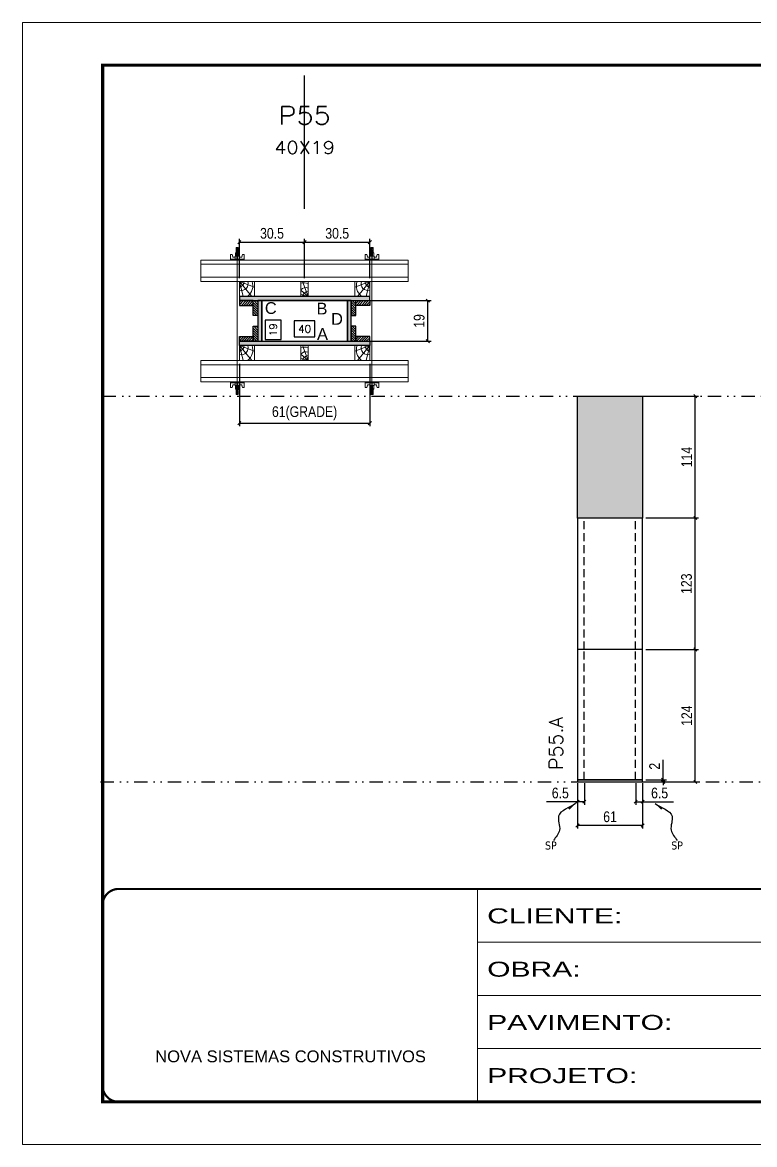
# Model space of a CAD drawing. Extents: x 14400 to 27878, y -21631 to 6985.
# Drawn here: x 17583 to 18268, y -6700 to -5650 of the extents above; entities that cross this region are included whole.
import ezdxf
from ezdxf.enums import TextEntityAlignment as Align

# ---------------------------------------------------------------- set-up
doc = ezdxf.new("R2010")
doc.units = 0
for name, pattern in [('CONTINUO', [0]), ('DASHED', [0.75, 0.5, -0.25]), ('DIVIDE2', [0.625, 0.25, -0.125, 0, -0.125, 0, -0.125]), ('HIDDEN', [0.375, 0.25, -0.125])]:
    doc.linetypes.add(name, pattern=pattern)
for name, color, linetype in [('CHAPA', 1, 'Continuous'), ('COTA', 241, 'Continuous'), ('MEIO_PONT', 93, 'Continuous'), ('Nível', 160, 'Continuous'), ('Painéis', 200, 'Continuous'), ('SARRAFO', 251, 'Continuous'), ('Sarrafo de Pressão', 42, 'HIDDEN'), ('texto', 7, 'Continuous'), ('Texto de Titulo', 7, 'Continuous'), ('Texto Qtd Sarr', 242, 'Continuous'), ('TEXTO_GERAL', 7, 'Continuous')]:
    doc.layers.add(name, color=color, linetype=linetype)
for name, color, linetype, lineweight in [('Folhas', 255, 'Continuous', 9), ('Hachura', 251, 'Continuous', 9), ('Madeira', 126, 'Continuous', 18), ('Perfil Metálico', 224, 'Continuous', 18), ('SARRAFO DE PRESSAO', 251, 'DASHED', 9), ('Texto Seção', 7, 'Continuous', 15)]:
    doc.layers.add(name, color=color, linetype=linetype, lineweight=lineweight)
doc.styles.add('ARIAL', font='arial.ttf')
doc.styles.add('COTA TECNICA', font='techl___.ttf', dxfattribs={"height": 10})
doc.styles.add('COTA TECNICA 2X', font='techl___.ttf', dxfattribs={"height": 10})
doc.styles.add('COTA TECNICA-50', font='techl___.ttf', dxfattribs={"height": 10})
doc.styles.add('REGUA-120', font='ROMANS.shx', dxfattribs={"height": 15})
doc.styles.add('ROMANS', font='romans.shx')
doc.styles.get("Standard").update_dxf_attribs({"font": 'arial.ttf'})
doc.styles.add('Tecnologia', font='')
doc.styles.get('Tecnologia').set_extended_font_data('Forgotten Futurist')
doc.dimstyles.new('COTA PAINEL-50', dxfattribs={"dimtxt": 10, "dimasz": 3, "dimexe": 3, "dimexo": 3, "dimgap": 3, "dimtad": 1, "dimdec": 1, "dimzin": 12, "dimdsep": 46, "dimtxsty": 'COTA TECNICA-50', "dimblk1": 'OBLIQUE', "dimblk2": 'OBLIQUE', "dimsah": 1, "dimcen": 0.9, "dimclrd": 4, "dimclre": 4, "dimclrt": 240, "dimadec": 1, "dimazin": 3, "dimtfac": 1, "dimtdec": 1, "dimtmove": 0, "dimatfit": 3, "dimfxl": 1, "dimtolj": 1, "dimtzin": 12, "dimarcsym": 0})
doc.dimstyles.new('PAINEL', dxfattribs={"dimtxt": 10, "dimasz": 3, "dimexe": 3, "dimexo": 3, "dimgap": 3, "dimtad": 1, "dimdec": 1, "dimzin": 12, "dimdsep": 46, "dimtxsty": 'COTA TECNICA', "dimblk1": 'OBLIQUE', "dimblk2": 'OBLIQUE', "dimsah": 1, "dimcen": 0.9, "dimclrd": 4, "dimclre": 4, "dimclrt": 240, "dimadec": 1, "dimazin": 3, "dimtfac": 1, "dimtdec": 1, "dimtmove": 0, "dimatfit": 3, "dimfxl": 1, "dimtolj": 1, "dimtzin": 12, "dimarcsym": 0})
doc.dimstyles.new('SECAO PILAR', dxfattribs={"dimtxt": 10, "dimasz": 3, "dimexe": 3, "dimexo": 3, "dimgap": 3, "dimtad": 1, "dimdec": 1, "dimlfac": 0.5, "dimzin": 12, "dimdsep": 46, "dimtxsty": 'COTA TECNICA 2X', "dimblk1": 'OBLIQUE', "dimblk2": 'OBLIQUE', "dimsah": 1, "dimcen": 0.9, "dimclrd": 256, "dimclre": 256, "dimclrt": 256, "dimadec": 1, "dimazin": 3, "dimtfac": 1, "dimtdec": 1, "dimtmove": 0, "dimatfit": 3, "dimfxl": 1, "dimtolj": 1, "dimtzin": 12, "dimarcsym": 0})
doc.dimstyles.new('SECÇÃO 2', dxfattribs={"dimtxt": 7, "dimasz": 6, "dimexe": 0.18, "dimexo": 2, "dimgap": -4, "dimtad": 3, "dimdec": 1, "dimlfac": 0.5, "dimzin": 12, "dimdsep": 46, "dimtxsty": 'ROMANS', "dimblk": 'ARCHTICK', "dimcen": 0.09, "dimse1": 1, "dimse2": 1, "dimsd1": 1, "dimsd2": 1, "dimclrd": 180, "dimclre": 5, "dimclrt": 1, "dimadec": 0, "dimazin": 3, "dimtfac": 1, "dimtdec": 1, "dimtofl": 0, "dimtmove": 0, "dimatfit": 3, "dimldrblk": 'ARCHTICK', "dimfxl": 1, "dimtolj": 1, "dimtzin": 0, "dimarcsym": 0})
doc.dimstyles.get("Standard").update_dxf_attribs({"dimtxt": 0.18, "dimasz": 0.18, "dimexe": 0.18, "dimexo": 0.0625, "dimgap": 0.09, "dimtad": 0, "dimtih": 1, "dimtoh": 1, "dimdec": 4, "dimzin": 0, "dimdsep": 46, "dimtxsty": 'Standard', "dimcen": 0.09, "dimadec": 0, "dimazin": 0, "dimtfac": 1, "dimtdec": 4, "dimtofl": 0, "dimtmove": 0, "dimatfit": 3, "dimfxl": 1, "dimtolj": 1, "dimtzin": 0, "dimarcsym": 0})
pattern_1 = [(225, (8405.4426, -28839.3329), (1.12253202, -1.12253202), [])]
pattern_2 = [(315, (40786.8026, -15436.8766), (1.12253202, 1.12253202), [])]
pattern_3 = [(315, (40786.8026, -15412.8766), (1.12253202, 1.12253202), [])]

# ---------------------------------------------------------------- blocks, each defined once
blk = doc.blocks.new('9999999999')
at = {"color": 30, "linetype": 'CONTINUO'}
for p, q in [((98564.6, 34230.2), (98564.6, 34429.4)), ((98564.6, 34379.6), (99584, 34379.6)), ((98564.6, 34329.8), (99488, 34329.8)), ((98564.6, 34280), (99488, 34280))]:
    blk.add_line(p, q, dxfattribs=at)
at = {"color": 30, "linetype": 'CONTINUO', "const_width": 2}
blk.add_lwpolyline([(99584, 34230.2), (99584, 34414.4, 0.414214), (99569, 34429.4), (98229, 34429.4, 0.414214), (98214, 34414.4), (98214, 34245.2, 0.414214), (98229, 34230.2), (99584, 34230.2)], format="xyb", dxfattribs=at)
at = {"layer": 'Folhas'}
blk.add_lwpolyline([(98139, 34190.2), (99624, 34190.2), (99624, 35240.2), (98139, 35240.2)], close=True, dxfattribs=at)
at = {"layer": 'Folhas', "color": 30, "const_width": 3}
blk.add_lwpolyline([(98214, 34230.2), (99584, 34230.2), (99584, 35200.2), (98214, 35200.2)], close=True, dxfattribs=at)
at = {"color": 7, "linetype": 'Continuous', "ltscale": 5, "style": 'ARIAL'}
blk.add_text('NOVA SISTEMAS CONSTRUTIVOS', height=11.059, dxfattribs=at).set_placement((98263.2, 34267.2))
at = {"layer": 'Folhas', "color": 7, "style": 'Tecnologia', "width": 1.5}
for s, p in [('CLIENTE:', (98573.7, 34397.2)), ('OBRA:', (98573.7, 34347.3)), ('PAVIMENTO:', (98573.7, 34297.5)), ('PROJETO:', (98573.7, 34247.7))]:
    blk.add_text(s, height=14, dxfattribs=at).set_placement(p)
blk = doc.blocks.new('titulo1')
at = {"layer": 'Defpoints', "color": 252, "linetype": 'HIDDEN', "ltscale": 2}
blk.add_line((0, 0), (0, 125), dxfattribs=at)
at = {"layer": 'Defpoints', "style": 'ROMANS', "oblique": 15}
blk.add_attdef('FOLHA', text='', height=10, dxfattribs=at).set_placement((0, 15.6), align=Align.MIDDLE_CENTER)
at = {"layer": 'Texto Qtd Sarr', "color": 3, "style": 'ROMANS', "oblique": 15}
for tag, height, p in [('TITULO', 17, (0, 71.4)), ('SEÇÃO', 12, (0, 41.5))]:
    blk.add_attdef(tag, text='', height=height, dxfattribs=at).set_placement(p, align=Align.MIDDLE_CENTER)
blk = doc.blocks.new('*D4109')
at = {"layer": 'COTA', "color": 180, "lineweight": -2, "transparency": 16777216}
for p, q in [((17857.1, -5928.9), (17837.7, -5928.9)), ((17837.7, -5928.9), (17837.7, -5943.9)), ((17857.1, -5943.9), (17857.1, -5928.9)), ((17837.7, -5943.9), (17857.1, -5943.9))]:
    blk.add_line(p, q, dxfattribs=at)
at = {"layer": 'Defpoints', "color": 0, "transparency": 16777216}
for p in [(17807.4, -5947.9), (17887.4, -5947.9), (17887.4, -5947.9)]:
    blk.add_point(p, dxfattribs=at)
at = {"layer": 'COTA', "color": 1, "transparency": 16777216, "insert": (17847.4, -5936.4), "char_height": 7, "attachment_point": 5, "style": 'ROMANS'}
blk.add_mtext('\\A1;40', dxfattribs=at)
blk = doc.blocks.new('_ArchTick')
at = {"color": 0, "linetype": 'ByBlock', "const_width": 0.15}
blk.add_lwpolyline([(-0.5, -0.5), (0.5, 0.5)], dxfattribs=at)
blk = doc.blocks.new('*D4110')
at = {"layer": 'COTA', "color": 180, "lineweight": -2, "transparency": 16777216}
for p, q in [((17825.5, -5928.2), (17810.5, -5928.2)), ((17810.5, -5928.2), (17810.5, -5946.2)), ((17825.5, -5946.2), (17825.5, -5928.2)), ((17810.5, -5946.2), (17825.5, -5946.2))]:
    blk.add_line(p, q, dxfattribs=at)
at = {"layer": 'Defpoints', "color": 0, "transparency": 16777216}
for p in [(17807.4, -5909.9), (17829.5, -5909.9), (17807.4, -5947.9)]:
    blk.add_point(p, dxfattribs=at)
at = {"layer": 'COTA', "color": 1, "transparency": 16777216, "insert": (17818, -5937.2), "char_height": 7, "attachment_point": 5, "rotation": 90, "style": 'ROMANS'}
blk.add_mtext('\\A1;19', dxfattribs=at)
blk = doc.blocks.new('_Oblique')
at = {"color": 0, "linetype": 'ByBlock', "lineweight": -2}
blk.add_line((-0.5, -0.5), (0.5, 0.5), dxfattribs=at)
blk = doc.blocks.new('*D4112')
at = {"layer": 'COTA', "lineweight": -2, "transparency": 16777216}
for p, q in [((17894, -5909.9), (17965.7, -5909.9)), ((17962.7, -5947.9), (17962.7, -5909.9)), ((17894, -5947.9), (17965.7, -5947.9))]:
    blk.add_line(p, q, dxfattribs=at)
at = {"layer": 'Defpoints', "color": 0, "transparency": 16777216}
for p in [(17891, -5909.9), (17962.7, -5909.9), (17891, -5947.9)]:
    blk.add_point(p, dxfattribs=at)
at = {"layer": 'COTA', "lineweight": -2, "transparency": 16777216, "xscale": 3, "yscale": 3, "zscale": 3}
for p, rotation in [((17962.7, -5909.9), 90), ((17962.7, -5947.9), 270)]:
    blk.add_blockref('_Oblique', p, dxfattribs=dict(at, rotation=rotation))
at = {"layer": 'COTA', "transparency": 16777216, "insert": (17954.6, -5928.9), "char_height": 10, "attachment_point": 5, "rotation": 90, "style": 'COTA TECNICA 2X'}
blk.add_mtext('\\A1;19', dxfattribs=at)
blk = doc.blocks.new('*D4111')
at = {"layer": 'COTA', "lineweight": -2, "transparency": 16777216}
for p, q in [((17786.4, -5968.9), (17786.4, -6027.5)), ((17908.4, -5968.9), (17908.4, -6027.5)), ((17786.4, -6024.5), (17908.4, -6024.5))]:
    blk.add_line(p, q, dxfattribs=at)
at = {"layer": 'Defpoints', "color": 0, "transparency": 16777216}
for p in [(17786.4, -5965.9), (17908.4, -5965.9), (17908.4, -6024.5)]:
    blk.add_point(p, dxfattribs=at)
at = {"layer": 'COTA', "lineweight": -2, "transparency": 16777216, "xscale": 3, "yscale": 3, "zscale": 3, "rotation": 180}
blk.add_blockref('_Oblique', (17786.4, -6024.5), dxfattribs=at)
at = {"layer": 'COTA', "lineweight": -2, "transparency": 16777216, "xscale": 3, "yscale": 3, "zscale": 3}
blk.add_blockref('_Oblique', (17908.4, -6024.5), dxfattribs=at)
at = {"layer": 'COTA', "transparency": 16777216, "insert": (17847.4, -6015.3), "char_height": 10, "attachment_point": 5, "style": 'COTA TECNICA 2X'}
blk.add_mtext('\\A1;61(GRADE)', dxfattribs=at)
blk = doc.blocks.new('C')
at = {"layer": 'Hachura', "color": 0}
for p, q in [((0, 3.22), (0, -3.22)), ((0.45, 3.22), (0, 3.22)), ((0.46, 3.16), (0, 3.16)), ((0.46, 3.05), (0, 3.05)), ((0.46, 2.88), (0, 2.88)), ((0, 2.75), (0, -1.16)), ((0.46, 2.65), (0, 2.65)), ((0.46, 2.23), (0, 2.23)), ((0.46, 1.51), (0, 1.51)), ((0.39, 0.49), (0.17, 0.49)), ((0.45, -3.23), (0.45, 3.22)), ((0.45, 3.22), (2.58, 3.22)), ((1.74, 0.97), (0.45, 0.97)), ((1.45, 0.1), (0.45, 0.1)), ((1.35, 1.94), (1.35, 0.96)), ((2.58, 2.39), (1.47, 2.09)), ((1.74, -0.97), (1.74, 0.97)), ((1.74, 0.97), (1.74, 0.84)), ((1.74, 0.97), (1.74, 0.84)), ((1.74, 0.84), (3.35, 0.84)), ((3.35, 0.45), (1.74, 0.45)), ((2.58, 3.22), (2.58, 2.39)), ((3.32, 0.84), (3.32, -0.84)), ((3.35, 0.84), (3.35, -0.84)), ((3.68, 0.45), (3.35, 0.45)), ((3.84, -0.52), (3.35, 0.45)), ((3.35, 0.06), (3.67, -0.57)), ((3.68, 0.45), (4.16, -0.52)), ((3.72, 0.5), (4.25, -0.57)), ((4.37, -0.55), (3.83, 0.53)), ((4.15, 0.45), (3.93, 0.45)), ((4.42, -0.52), (3.93, 0.45)), ((4.15, 0.45), (4.26, 0.45)), ((4.26, 0.45), (4.74, -0.52)), ((4.3, 0.5), (4.83, -0.57)), ((4.95, -0.55), (4.41, 0.53)), ((4.51, 0.45), (4.84, 0.45)), ((5, -0.52), (4.51, 0.45)), ((4.84, 0.45), (5.32, -0.52)), ((4.88, 0.5), (5.41, -0.57)), ((5.53, -0.55), (4.99, 0.53)), ((5.58, -0.52), (5.09, 0.45)), ((5.42, 0.45), (5.09, 0.45)), ((5.58, -0.52), (5.09, 0.45)), ((5.42, 0.45), (5.74, -0.19)), ((5.46, 0.5), (5.74, -0.07)), ((5.74, 0.19), (5.57, 0.53)), ((5.74, 0.32), (5.68, 0.45)), ((5.68, 0.45), (5.74, 0.45)), ((5.74, 0.45), (5.9, 0.29)), ((5.74, 0.45), (5.74, -0.52)), ((5.9, -0.36), (5.9, 0.29)), ((0.45, 0), (0, 0)), ((0.46, -1.52), (0, -1.52)), ((0.46, -2.23), (0, -2.23)), ((0.46, -2.65), (0, -2.65)), ((0.46, -2.88), (0, -2.88)), ((0.46, -3.05), (0, -3.05)), ((0.46, -3.16), (0, -3.16)), ((0, -3.22), (2.57, -3.22)), ((0.08, -0.48), (0.29, -0.48)), ((0.29, -0.48), (0.4, -0.48)), ((0.45, 0), (0.45, -0.97)), ((0.45, -0.16), (1.45, -0.16)), ((0.45, -0.65), (0.45, -0.32)), ((0.45, -3.23), (0.45, -0.65)), ((0.45, -0.97), (1.74, -0.97)), ((1.35, -1.94), (1.35, -0.97)), ((2.58, -2.39), (1.47, -2.1)), ((3.35, -0.32), (1.74, -0.32)), ((3.35, -0.84), (1.74, -0.84)), ((2.58, -3.23), (2.58, -2.39)), ((3.35, -0.07), (3.58, -0.52)), ((3.35, -0.52), (3.58, -0.52)), ((3.84, -0.52), (4.16, -0.52)), ((4.42, -0.52), (4.74, -0.52)), ((4.63, -0.52), (4.74, -0.52)), ((5, -0.52), (5.32, -0.52)), ((5.58, -0.52), (5.74, -0.52)), ((5.74, -0.52), (5.9, -0.36)), ((5.74, -0.52), (5.74, -0.52))]:
    blk.add_line(p, q, dxfattribs=at)
for centre, radius, start, end in [((1.52, 1.94), 0.161, 104.7436, 180), ((1.44, -0.03), 0.129, 272.695, 87.305), ((3.81, 0.39), 0.143, 25.5688, 154.4312), ((4.39, 0.39), 0.143, 25.5688, 154.4312), ((4.97, 0.39), 0.143, 25.5688, 154.4312), ((5.55, 0.39), 0.143, 25.5688, 154.4312), ((0.17, -0.37), 0.174, 221.744, 317.8592), ((1.52, -1.94), 0.161, 180, 255.2564), ((3.71, -0.4), 0.174, 222.1408, 318.256), ((4.29, -0.4), 0.174, 222.1408, 318.256), ((4.87, -0.4), 0.174, 222.1408, 318.256), ((5.45, -0.4), 0.174, 222.1408, 318.256), ((5.61, -0.4), 0.174, 317.8592, 318.256)]:
    blk.add_arc(centre, radius, start, end, dxfattribs=at)
blk = doc.blocks.new('PONTALETE')
at = {"layer": 'Madeira'}
for q in [(2.71, 7), (7, 5.76), (7, 1.74)]:
    blk.add_line((0, 0), q, dxfattribs=at)
blk.add_lwpolyline([(0, 0), (7, 0), (7, 7), (0, 7)], close=True, dxfattribs=at)
for centre, radius, start, end in [((2.04, 0.06), 6.23, 37.2818, 109.0913), ((1.09, 0.9), 3.19, 343.603, 109.9847), ((-0.21, -0.78), 3.09, 14.6322, 86.0383)]:
    blk.add_arc(centre, radius, start, end, dxfattribs=at)
blk = doc.blocks.new('MEIO PONTALETE')
at = {"layer": 'Madeira'}
for q in [(2.71, 7), (3.5, 2.88), (3.5, 0.87)]:
    blk.add_line((0, 0), q, dxfattribs=at)
blk.add_lwpolyline([(0, 0), (3.5, 0), (3.5, 7), (0, 7)], close=True, dxfattribs=at)
for centre, radius, start, end in [((2.04, 0.06), 6.23, 76.4499, 109.0913), ((1.09, 0.9), 3.19, 40.9063, 109.9847), ((-0.21, -0.78), 3.09, 14.6322, 86.0383)]:
    blk.add_arc(centre, radius, start, end, dxfattribs=at)
blk = doc.blocks.new('*D4113')
at = {"layer": 'COTA', "lineweight": -2, "transparency": 16777216}
for p, q in [((17786.4, -5888.9), (17786.4, -5852.2)), ((17786.4, -5855.2), (17847.4, -5855.2)), ((17847.4, -5888.9), (17847.4, -5852.2))]:
    blk.add_line(p, q, dxfattribs=at)
at = {"layer": 'Defpoints', "color": 0, "transparency": 16777216}
for p in [(17847.4, -5855.2), (17786.4, -5891.9), (17847.4, -5891.9)]:
    blk.add_point(p, dxfattribs=at)
at = {"layer": 'COTA', "lineweight": -2, "transparency": 16777216, "xscale": 3, "yscale": 3, "zscale": 3, "rotation": 180}
blk.add_blockref('_Oblique', (17786.4, -5855.2), dxfattribs=at)
at = {"layer": 'COTA', "lineweight": -2, "transparency": 16777216, "xscale": 3, "yscale": 3, "zscale": 3}
blk.add_blockref('_Oblique', (17847.4, -5855.2), dxfattribs=at)
at = {"layer": 'COTA', "transparency": 16777216, "insert": (17816.9, -5847), "char_height": 10, "attachment_point": 5, "style": 'COTA TECNICA 2X'}
blk.add_mtext('\\A1;30.5', dxfattribs=at)
blk = doc.blocks.new('*D4114')
at = {"layer": 'COTA', "lineweight": -2, "transparency": 16777216}
for p, q in [((17847.4, -5888.9), (17847.4, -5852.2)), ((17847.4, -5855.2), (17908.4, -5855.2)), ((17908.4, -5888.9), (17908.4, -5852.2))]:
    blk.add_line(p, q, dxfattribs=at)
at = {"layer": 'Defpoints', "color": 0, "transparency": 16777216}
for p in [(17908.4, -5855.2), (17847.4, -5891.9), (17908.4, -5891.9)]:
    blk.add_point(p, dxfattribs=at)
at = {"layer": 'COTA', "lineweight": -2, "transparency": 16777216, "xscale": 3, "yscale": 3, "zscale": 3, "rotation": 180}
blk.add_blockref('_Oblique', (17847.4, -5855.2), dxfattribs=at)
at = {"layer": 'COTA', "lineweight": -2, "transparency": 16777216, "xscale": 3, "yscale": 3, "zscale": 3}
blk.add_blockref('_Oblique', (17908.4, -5855.2), dxfattribs=at)
at = {"layer": 'COTA', "transparency": 16777216, "insert": (17877.9, -5847), "char_height": 10, "attachment_point": 5, "style": 'COTA TECNICA 2X'}
blk.add_mtext('\\A1;30.5', dxfattribs=at)
blk = doc.blocks.new('*D4116')
at = {"layer": 'COTA', "color": 4, "lineweight": -2, "transparency": 16777216}
for p, q in [((18102.6, -6361.3), (18102.6, -6404)), ((18163.6, -6361.3), (18163.6, -6404)), ((18163.6, -6401), (18102.6, -6401))]:
    blk.add_line(p, q, dxfattribs=at)
at = {"layer": 'Defpoints', "color": 0, "transparency": 16777216}
for p in [(18102.6, -6358.3), (18163.6, -6358.3), (18102.6, -6401)]:
    blk.add_point(p, dxfattribs=at)
at = {"layer": 'COTA', "color": 4, "lineweight": -2, "transparency": 16777216, "xscale": 3, "yscale": 3, "zscale": 3, "rotation": 180}
blk.add_blockref('_Oblique', (18102.6, -6401), dxfattribs=at)
at = {"layer": 'COTA', "color": 4, "lineweight": -2, "transparency": 16777216, "xscale": 3, "yscale": 3, "zscale": 3}
blk.add_blockref('_Oblique', (18163.6, -6401), dxfattribs=at)
at = {"layer": 'COTA', "color": 240, "transparency": 16777216, "insert": (18133.1, -6392.9), "char_height": 10, "attachment_point": 5, "style": 'COTA TECNICA'}
blk.add_mtext('\\A1;61', dxfattribs=at)
blk = doc.blocks.new('*D4117')
at = {"layer": 'COTA', "color": 4, "lineweight": -2, "transparency": 16777216}
for p, q in [((18157.1, -6361.3), (18157.1, -6381.8)), ((18163.6, -6363.3), (18163.6, -6381.8)), ((18157.1, -6378.8), (18163.6, -6378.8)), ((18163.6, -6378.8), (18192.5, -6378.8))]:
    blk.add_line(p, q, dxfattribs=at)
at = {"layer": 'Defpoints', "color": 0, "transparency": 16777216}
for p in [(18157.1, -6358.3), (18163.6, -6360.3), (18163.6, -6378.8)]:
    blk.add_point(p, dxfattribs=at)
at = {"layer": 'COTA', "color": 4, "lineweight": -2, "transparency": 16777216, "xscale": 3, "yscale": 3, "zscale": 3, "rotation": 180}
blk.add_blockref('_Oblique', (18157.1, -6378.8), dxfattribs=at)
at = {"layer": 'COTA', "color": 4, "lineweight": -2, "transparency": 16777216, "xscale": 3, "yscale": 3, "zscale": 3}
blk.add_blockref('_Oblique', (18163.6, -6378.8), dxfattribs=at)
at = {"layer": 'COTA', "color": 240, "transparency": 16777216, "insert": (18179.5, -6370.7), "char_height": 10, "attachment_point": 5, "style": 'COTA TECNICA-50'}
blk.add_mtext('\\A1;6.5', dxfattribs=at)
blk = doc.blocks.new('*D4118')
at = {"layer": 'COTA', "color": 4, "lineweight": -2, "transparency": 16777216}
for p, q in [((18109.1, -6361.3), (18109.1, -6381.8)), ((18102.6, -6363.3), (18102.6, -6381.8)), ((18102.6, -6378.8), (18073.6, -6378.8)), ((18109.1, -6378.8), (18102.6, -6378.8))]:
    blk.add_line(p, q, dxfattribs=at)
at = {"layer": 'Defpoints', "color": 0, "transparency": 16777216}
for p in [(18102.6, -6360.3), (18109.1, -6358.3), (18102.6, -6378.8)]:
    blk.add_point(p, dxfattribs=at)
at = {"layer": 'COTA', "color": 4, "lineweight": -2, "transparency": 16777216, "xscale": 3, "yscale": 3, "zscale": 3, "rotation": 180}
blk.add_blockref('_Oblique', (18102.6, -6378.8), dxfattribs=at)
at = {"layer": 'COTA', "color": 4, "lineweight": -2, "transparency": 16777216, "xscale": 3, "yscale": 3, "zscale": 3}
blk.add_blockref('_Oblique', (18109.1, -6378.8), dxfattribs=at)
at = {"layer": 'COTA', "color": 240, "transparency": 16777216, "insert": (18086.6, -6370.7), "char_height": 10, "attachment_point": 5, "style": 'COTA TECNICA-50'}
blk.add_mtext('\\A1;6.5', dxfattribs=at)
blk = doc.blocks.new('*D4123')
at = {"layer": 'COTA', "color": 4, "linetype": 'ByBlock', "lineweight": -2, "transparency": 16777216}
for p, q in [((18166.6, -6236.3), (18215.9, -6236.3)), ((18212.9, -6360.3), (18212.9, -6236.3)), ((18166.6, -6360.3), (18215.9, -6360.3))]:
    blk.add_line(p, q, dxfattribs=at)
at = {"layer": 'Defpoints', "color": 0, "linetype": 'ByBlock', "transparency": 16777216}
for p in [(18163.6, -6236.3), (18212.9, -6236.3), (18163.6, -6360.3)]:
    blk.add_point(p, dxfattribs=at)
at = {"layer": 'COTA', "color": 4, "linetype": 'ByBlock', "lineweight": -2, "transparency": 16777216, "xscale": 3, "yscale": 3, "zscale": 3}
for p, rotation in [((18212.9, -6236.3), 90), ((18212.9, -6360.3), 270)]:
    blk.add_blockref('_Oblique', p, dxfattribs=dict(at, rotation=rotation))
at = {"layer": 'COTA', "color": 240, "linetype": 'ByBlock', "transparency": 16777216, "insert": (18204.9, -6298.3), "char_height": 10, "attachment_point": 5, "rotation": 90, "style": 'COTA TECNICA'}
blk.add_mtext('\\A1;124', dxfattribs=at)
blk = doc.blocks.new('*D4119')
at = {"layer": 'COTA', "color": 4, "lineweight": -2, "transparency": 16777216}
for p, q in [((18182.8, -6358.3), (18182.8, -6339.5)), ((18166.6, -6358.3), (18185.8, -6358.3)), ((18166.6, -6360.3), (18185.8, -6360.3)), ((18182.8, -6360.3), (18182.8, -6358.3)), ((18182.8, -6360.3), (18182.8, -6363.3))]:
    blk.add_line(p, q, dxfattribs=at)
at = {"layer": 'Defpoints', "color": 0, "transparency": 16777216}
for p in [(18163.6, -6358.3), (18163.6, -6360.3), (18182.8, -6360.3)]:
    blk.add_point(p, dxfattribs=at)
at = {"layer": 'COTA', "color": 4, "lineweight": -2, "transparency": 16777216, "xscale": 3, "yscale": 3, "zscale": 3}
for p, rotation in [((18182.8, -6358.3), 270), ((18182.8, -6360.3), 90)]:
    blk.add_blockref('_Oblique', p, dxfattribs=dict(at, rotation=rotation))
at = {"layer": 'COTA', "color": 240, "transparency": 16777216, "insert": (18174.8, -6345.6), "char_height": 10, "attachment_point": 5, "rotation": 90, "style": 'COTA TECNICA-50'}
blk.add_mtext('\\A1;2', dxfattribs=at)
blk = doc.blocks.new('*D4120')
at = {"layer": 'COTA', "color": 4, "linetype": 'ByBlock', "lineweight": -2, "transparency": 16777216}
for p, q in [((18166.6, -6236.3), (18215.9, -6236.3)), ((18212.9, -6360.3), (18212.9, -6236.3)), ((18166.6, -6360.3), (18215.9, -6360.3))]:
    blk.add_line(p, q, dxfattribs=at)
at = {"layer": 'Defpoints', "color": 0, "linetype": 'ByBlock', "transparency": 16777216}
for p in [(18163.6, -6236.3), (18212.9, -6236.3), (18163.6, -6360.3)]:
    blk.add_point(p, dxfattribs=at)
at = {"layer": 'COTA', "color": 4, "linetype": 'ByBlock', "lineweight": -2, "transparency": 16777216, "xscale": 3, "yscale": 3, "zscale": 3}
for p, rotation in [((18212.9, -6236.3), 90), ((18212.9, -6360.3), 270)]:
    blk.add_blockref('_Oblique', p, dxfattribs=dict(at, rotation=rotation))
at = {"layer": 'COTA', "color": 240, "linetype": 'ByBlock', "transparency": 16777216, "insert": (18204.9, -6298.3), "char_height": 10, "attachment_point": 5, "rotation": 90, "style": 'COTA TECNICA'}
blk.add_mtext('\\A1;124', dxfattribs=at)
blk = doc.blocks.new('*D4121')
at = {"layer": 'COTA', "color": 4, "lineweight": -2, "transparency": 16777216}
for p, q in [((18166.6, -5999.3), (18215.9, -5999.3)), ((18212.9, -6113.3), (18212.9, -5999.3)), ((18166.6, -6113.3), (18215.9, -6113.3))]:
    blk.add_line(p, q, dxfattribs=at)
at = {"layer": 'Defpoints', "color": 0, "transparency": 16777216}
for p in [(18163.6, -5999.3), (18212.9, -5999.3), (18163.6, -6113.3)]:
    blk.add_point(p, dxfattribs=at)
at = {"layer": 'COTA', "color": 4, "lineweight": -2, "transparency": 16777216, "xscale": 3, "yscale": 3, "zscale": 3}
for p, rotation in [((18212.9, -5999.3), 90), ((18212.9, -6113.3), 270)]:
    blk.add_blockref('_Oblique', p, dxfattribs=dict(at, rotation=rotation))
at = {"layer": 'COTA', "color": 240, "transparency": 16777216, "insert": (18204.9, -6056.3), "char_height": 10, "attachment_point": 5, "rotation": 90, "style": 'COTA TECNICA'}
blk.add_mtext('\\A1;114', dxfattribs=at)
blk = doc.blocks.new('*D4122')
at = {"layer": 'COTA', "color": 4, "lineweight": -2, "transparency": 16777216}
for p, q in [((18166.6, -6113.3), (18215.9, -6113.3)), ((18212.9, -6236.3), (18212.9, -6113.3)), ((18166.6, -6236.3), (18215.9, -6236.3))]:
    blk.add_line(p, q, dxfattribs=at)
at = {"layer": 'Defpoints', "color": 0, "transparency": 16777216}
for p in [(18163.6, -6113.3), (18212.9, -6113.3), (18163.6, -6236.3)]:
    blk.add_point(p, dxfattribs=at)
at = {"layer": 'COTA', "color": 4, "lineweight": -2, "transparency": 16777216, "xscale": 3, "yscale": 3, "zscale": 3}
for p, rotation in [((18212.9, -6113.3), 90), ((18212.9, -6236.3), 270)]:
    blk.add_blockref('_Oblique', p, dxfattribs=dict(at, rotation=rotation))
at = {"layer": 'COTA', "color": 240, "transparency": 16777216, "insert": (18204.7, -6174.8), "char_height": 10, "attachment_point": 5, "rotation": 90, "style": 'COTA TECNICA'}
blk.add_mtext('\\A1;123', dxfattribs=at)

msp = doc.modelspace()

# ---------------------------------------------------------------- hatches: boundary and pattern name
at = {"layer": 'COTA'}
h = msp.add_hatch(dxfattribs=at)
h.set_pattern_fill('AR-CONC', color=256, scale=0.03)
h.set_pattern_definition([(50, (1488.1755, -11485.751), (5.4655401, -0.4781726), [0.5715, -6.2865]), (355, (1488.1755, -11485.751), (-1.0573026, 5.7317054), [0.4572, -5.0292175]), (100.451445, (1488.631, -11485.791), (4.4082374, 5.2535326), [0.4857003, -5.3427073]), (46.1842, (1488.1755, -11484.227), (8.1323712, -1.2612698), [0.85725, -9.42975]), (96.63556, (1488.853, -11484.332), (7.122124, 7.4227837), [0.7285507, -8.0140682]), (351.18415, (1488.1755, -11484.227), (7.122124, 7.4227837), [0.685799, -7.543792]), (21, (1488.9375, -11484.608), (4.5484317, -3.067956), [0.5715, -6.2865]), (326, (1488.9375, -11484.608), (1.8540609, 5.525639), [0.4572, -5.0292]), (71.451445, (1489.3166, -11484.864), (6.4024926, 2.457683), [0.4857003, -5.3426981]), (37.5, (1488.1755, -11485.751), (0.0926581, 2.53665117), [0, -4.96824, 0, -5.1054, 0, -5.04825]), (7.5, (1488.1755, -11485.751), (2.00458988, 3.00541724), [0, -2.91084, 0, -4.85394, 0, -1.92405]), (327.5, (1486.4763, -11485.751), (4.06771786, -0.17186232), [0, -1.905, 0, -5.9436, 0, -7.8867]), (317.5, (1485.7143, -11485.751), (4.44387544, 0.7627947), [0, -2.4765, 0, -3.94716, 0, -5.6007])])
h.paths.add_polyline_path([(18163.56, -6113.32), (18163.56, -5999.32), (18102.56, -5999.32), (18102.56, -6113.32)])
at = {"layer": 'Hachura'}
h = msp.add_hatch(color=256, dxfattribs=at)
h.dxf.hatch_style = 1
h.paths.add_polyline_path([(17908.39, -5909.92), (17908.39, -5905.92), (17786.39, -5905.92), (17786.39, -5909.92)])
h = msp.add_hatch(color=256, dxfattribs=at)
h.dxf.hatch_style = 1
h.paths.add_polyline_path([(17908.39, -5909.92), (17908.39, -5905.92), (17786.39, -5905.92), (17786.39, -5909.92)])
h = msp.add_hatch(dxfattribs=at)
h.set_pattern_fill('ANSI31', color=256, scale=0.5, angle=180, style=0)
h.set_pattern_definition(pattern_1)
h.paths.add_polyline_path([(17799.39, -5909.92), (17799.39, -5914.32), (17786.39, -5914.32), (17786.39, -5909.92)])
h = msp.add_hatch(dxfattribs=at)
h.set_pattern_fill('ANSI31', color=256, scale=0.5, angle=270, style=0)
h.set_pattern_definition(pattern_3)
h.paths.add_polyline_path([(17799.39, -5923.92), (17803.79, -5923.92), (17803.79, -5909.92), (17799.39, -5909.92)])
h = msp.add_hatch(color=256, dxfattribs=at)
h.dxf.hatch_style = 1
h.paths.add_polyline_path([(17803.79, -5947.92), (17807.39, -5947.92), (17807.39, -5909.92), (17803.79, -5909.92)])
h = msp.add_hatch(color=256, dxfattribs=at)
h.dxf.hatch_style = 1
h.paths.add_polyline_path([(17803.79, -5947.92), (17807.39, -5947.92), (17807.39, -5909.92), (17803.79, -5909.92)])
h = msp.add_hatch(color=256, dxfattribs=at)
h.dxf.hatch_style = 1
h.paths.add_polyline_path([(17887.39, -5947.92), (17890.99, -5947.92), (17890.99, -5909.92), (17887.39, -5909.92)])
h = msp.add_hatch(color=256, dxfattribs=at)
h.dxf.hatch_style = 1
h.paths.add_polyline_path([(17887.39, -5947.92), (17890.99, -5947.92), (17890.99, -5909.92), (17887.39, -5909.92)])
h = msp.add_hatch(dxfattribs=at)
h.set_pattern_fill('ANSI31', color=256, scale=0.5, angle=270, style=0)
h.set_pattern_definition(pattern_3)
h.paths.add_polyline_path([(17895.39, -5923.92), (17890.99, -5923.92), (17890.99, -5909.92), (17895.39, -5909.92)])
h = msp.add_hatch(dxfattribs=at)
h.set_pattern_fill('ANSI31', color=256, scale=0.5, angle=180, style=0)
h.set_pattern_definition(pattern_1)
h.paths.add_polyline_path([(17895.39, -5909.92), (17895.39, -5914.32), (17908.39, -5914.32), (17908.39, -5909.92)])
h = msp.add_hatch(dxfattribs=at)
h.set_pattern_fill('ANSI31', color=256, scale=0.5, angle=270, style=0)
h.set_pattern_definition(pattern_2)
h.paths.add_polyline_path([(17799.39, -5947.92), (17803.79, -5947.92), (17803.79, -5933.92), (17799.39, -5933.92)])
h = msp.add_hatch(dxfattribs=at)
h.set_pattern_fill('ANSI31', color=256, scale=0.5, angle=270, style=0)
h.set_pattern_definition(pattern_2)
h.paths.add_polyline_path([(17895.39, -5947.92), (17890.99, -5947.92), (17890.99, -5933.92), (17895.39, -5933.92)])
h = msp.add_hatch(dxfattribs=at)
h.set_pattern_fill('ANSI31', color=256, scale=0.5, angle=180, style=0)
h.set_pattern_definition(pattern_1)
h.paths.add_polyline_path([(17799.39, -5947.92), (17799.39, -5943.52), (17786.39, -5943.52), (17786.39, -5947.92)])
h = msp.add_hatch(color=256, dxfattribs=at)
h.dxf.hatch_style = 1
h.paths.add_polyline_path([(17908.39, -5947.92), (17908.39, -5951.92), (17786.39, -5951.92), (17786.39, -5947.92)])
h = msp.add_hatch(color=256, dxfattribs=at)
h.dxf.hatch_style = 1
h.paths.add_polyline_path([(17908.39, -5947.92), (17908.39, -5951.92), (17786.39, -5951.92), (17786.39, -5947.92)])
h = msp.add_hatch(dxfattribs=at)
h.set_pattern_fill('ANSI31', color=256, scale=0.5, angle=180, style=0)
h.set_pattern_definition(pattern_1)
h.paths.add_polyline_path([(17895.39, -5947.92), (17895.39, -5943.52), (17908.39, -5943.52), (17908.39, -5947.92)])

# ---------------------------------------------------------------- linework, layer by layer
at = {"layer": 'CHAPA'}
for points in [[(17908.39, -5909.92), (17908.39, -5905.92), (17786.39, -5905.92), (17786.39, -5909.92)], [(17908.39, -5909.92), (17908.39, -5905.92), (17786.39, -5905.92), (17786.39, -5909.92)], [(17803.79, -5947.92), (17807.39, -5947.92), (17807.39, -5909.92), (17803.79, -5909.92)], [(17803.79, -5947.92), (17807.39, -5947.92), (17807.39, -5909.92), (17803.79, -5909.92)], [(17887.39, -5947.92), (17890.99, -5947.92), (17890.99, -5909.92), (17887.39, -5909.92)], [(17887.39, -5947.92), (17890.99, -5947.92), (17890.99, -5909.92), (17887.39, -5909.92)], [(17908.39, -5947.92), (17908.39, -5951.92), (17786.39, -5951.92), (17786.39, -5947.92)], [(17908.39, -5947.92), (17908.39, -5951.92), (17786.39, -5951.92), (17786.39, -5947.92)]]:
    msp.add_lwpolyline(points, close=True, dxfattribs=at)
at = {"layer": 'COTA'}
for p, q in [((18102.56, -6113.32), (18102.56, -5999.32)), ((18102.56, -5999.32), (18163.56, -5999.32)), ((18163.56, -5999.32), (18163.56, -6113.32))]:
    msp.add_line(p, q, dxfattribs=at)
at = {"layer": 'Hachura'}
for p, q in [((17784.39, -5996.73), (17784.39, -5864.92)), ((17910.4, -5996.73), (17910.4, -5864.92))]:
    msp.add_line(p, q, dxfattribs=at)
at = {"layer": 'Madeira'}
for points in [[(17908.39, -5905.92), (17908.39, -5891.92), (17786.39, -5891.92), (17786.39, -5905.92)], [(17908.39, -5951.92), (17908.39, -5965.92), (17786.39, -5965.92), (17786.39, -5951.92)]]:
    msp.add_lwpolyline(points, close=True, dxfattribs=at)
at = {"layer": 'Nível', "color": 4, "linetype": 'DIVIDE2', "ltscale": 50}
for p, q in [((17658.47, -5999.32), (19028.47, -5999.32)), ((17656.59, -6360.32), (19026.59, -6360.32))]:
    msp.add_line(p, q, dxfattribs=at)
at = {"layer": 'Painéis'}
for p, q in [((18102.56, -6113.32), (18102.56, -6358.32)), ((18163.56, -6113.32), (18102.56, -6113.32)), ((18163.56, -6358.32), (18163.56, -6113.32)), ((18163.56, -6236.32), (18102.56, -6236.32)), ((18102.56, -6358.32), (18163.56, -6358.32))]:
    msp.add_line(p, q, dxfattribs=at)
for points in [[(17807.39, -5909.92), (17807.39, -5947.92), (17887.39, -5947.92), (17887.39, -5909.92)], [(18163.56, -6358.32), (18102.56, -6358.32), (18102.56, -6360.32), (18163.56, -6360.32)]]:
    msp.add_lwpolyline(points, close=True, dxfattribs=at)
at = {"layer": 'Perfil Metálico'}
for points in [[(17944.39, -5871.92), (17944.39, -5891.92), (17750.39, -5891.92), (17750.39, -5871.92)], [(17750.39, -5887.92), (17750.39, -5875.92), (17944.39, -5875.92), (17944.39, -5887.92)], [(17944.39, -5985.92), (17944.39, -5965.92), (17750.39, -5965.92), (17750.39, -5985.92)], [(17750.39, -5969.92), (17750.39, -5981.92), (17944.39, -5981.92), (17944.39, -5969.92)]]:
    msp.add_lwpolyline(points, close=True, dxfattribs=at)
at = {"layer": 'SARRAFO'}
for points in [[(17786.39, -5914.32), (17799.39, -5914.32), (17799.39, -5909.92), (17786.39, -5909.92)], [(17908.39, -5914.32), (17895.39, -5914.32), (17895.39, -5909.92), (17908.39, -5909.92)], [(17803.79, -5933.92), (17803.79, -5947.92), (17799.39, -5947.92), (17799.39, -5933.92)], [(17890.99, -5933.92), (17890.99, -5947.92), (17895.39, -5947.92), (17895.39, -5933.92)], [(17786.39, -5943.52), (17799.39, -5943.52), (17799.39, -5947.92), (17786.39, -5947.92)], [(17908.39, -5943.52), (17895.39, -5943.52), (17895.39, -5947.92), (17908.39, -5947.92)]]:
    msp.add_lwpolyline(points, close=True, dxfattribs=at)
for points in [[(17803.79, -5909.92), (17803.79, -5923.92), (17799.39, -5923.92), (17799.39, -5909.92)], [(17890.99, -5909.92), (17890.99, -5923.92), (17895.39, -5923.92), (17895.39, -5909.92)]]:
    msp.add_lwpolyline(points, dxfattribs=at)
at = {"layer": 'Sarrafo de Pressão', "ltscale": 30}
for p, q in [((18109.06, -6236.32), (18109.06, -6113.32)), ((18157.06, -6236.32), (18157.06, -6113.32)), ((18109.06, -6358.32), (18109.06, -6236.32)), ((18157.06, -6358.32), (18157.06, -6236.32))]:
    msp.add_line(p, q, dxfattribs=at)

# ---------------------------------------------------------------- block references
at = {"layer": 'Hachura', "linetype": 'Continuous', "yscale": 2, "zscale": 2}
for p, xscale, rotation in [((17784.39, -5871.92), -2, 270), ((17910.39, -5871.92), 2, 90), ((17784.39, -5985.92), 2, 269.9999999999999), ((17910.39, -5985.92), -2, 90)]:
    msp.add_blockref('C', p, dxfattribs=dict(at, xscale=xscale, rotation=rotation))
at = {"layer": 'MEIO_PONT', "yscale": 2, "zscale": 2}
for p, xscale, rotation in [((17786.39, -5891.92), 2, 269.9999999999999), ((17908.39, -5891.92), -2, 90), ((17786.39, -5951.92), 2, 269.9999999999999), ((17908.39, -5951.92), -2, 90)]:
    msp.add_blockref('PONTALETE', p, dxfattribs=dict(at, xscale=xscale, rotation=rotation))
at = {"layer": 'MEIO_PONT', "xscale": -1.999999997962732, "yscale": 1.999999997962732, "zscale": 1.999999997962732}
for p in [(17850.89, -5905.92), (17850.89, -5965.92)]:
    msp.add_blockref('MEIO PONTALETE', p, dxfattribs=at)
at = {"layer": 'SARRAFO DE PRESSAO', "color": 6, "linetype": 'ByBlock'}
msp.add_blockref('9999999999', (-80555.51, -40889.8), dxfattribs=at)
at = {"layer": 'Texto Seção'}
ref = msp.add_blockref('titulo1', (17847.39, -5824.1), dxfattribs=at)
ref.add_attrib('TITULO', 'P55', dxfattribs={"layer": 'Texto de Titulo', "color": 7, "height": 17, "style": 'ROMANS', "width": 1.1}).set_placement((17847.39, -5736.6), align=Align.MIDDLE_CENTER)
ref.add_attrib('SEÇÃO', '40X19', dxfattribs={"layer": 'Texto de Titulo', "color": 7, "height": 12, "style": 'ROMANS', "width": 1.1}).set_placement((17847.39, -5766.6), align=Align.MIDDLE_CENTER)

# ---------------------------------------------------------------- texts
at = {"layer": 'texto', "color": 0, "char_height": 7.5, "attachment_point": 5}
for insert in [(18077.78, -6419.81), (18195.81, -6419.81)]:
    msp.add_mtext('{\\fTahoma|b0|i0|c0|p34;\\C4;SP}', dxfattribs=dict(at, insert=insert))
at = {"layer": 'Texto Seção', "insert": (18089.09, -6349.06), "char_height": 13, "width": 285.3299, "attachment_point": 7, "rotation": 90, "style": 'REGUA-120'}
msp.add_mtext('P55.A', dxfattribs=at)
at = {"layer": 'TEXTO_GERAL', "style": 'ARIAL'}
for s, p in [('C', (17815.78, -5916.87)), ('B', (17863.66, -5917.38)), ('D', (17877.73, -5927.03)), ('A', (17864.15, -5941.16))]:
    msp.add_text(s, height=11, dxfattribs=at).set_placement(p, align=Align.MIDDLE_CENTER)

# ---------------------------------------------------------------- dimensions: what is measured, and where the dimension line sits
at = {"layer": 'COTA'}
for base, p1, p2, dimstyle, picture, middle in [((17847.39, -5855.2), (17786.39, -5891.92), (17847.39, -5891.92), 'SECAO PILAR', '*D4113', (17816.89, -5846.98)), ((17908.39, -5855.2), (17847.39, -5891.92), (17908.39, -5891.92), 'SECAO PILAR', '*D4114', (17877.89, -5846.98)), ((18163.56, -6378.83), (18157.06, -6358.32), (18163.56, -6360.32), 'COTA PAINEL-50', '*D4117', (18179.54, -6370.72))]:
    dim = msp.add_linear_dim(base=base, p1=p1, p2=p2, dimstyle=dimstyle, dxfattribs=at)
    dim.commit()
    dim.dimension.update_dxf_attribs({"geometry": picture, "text_midpoint": middle})
for base, p1, p2, dimstyle, picture, middle in [((17829.47, -5909.92), (17807.39, -5947.92), (17807.39, -5909.92), 'SECÇÃO 2', '*D4110', (17829.47, -5937.24)), ((18182.82, -6360.32), (18163.56, -6358.32), (18163.56, -6360.32), 'COTA PAINEL-50', '*D4119', (18182.82, -6345.57))]:
    dim = msp.add_linear_dim(base=base, p1=p1, p2=p2, angle=90, dimstyle=dimstyle, dxfattribs=at)
    dim.commit()
    dim.dimension.update_dxf_attribs({"geometry": picture, "text_midpoint": middle, "dimtype": 160})
for base, p1, p2, angle, dimstyle, picture, middle in [((17962.72, -5909.92), (17890.99, -5947.92), (17890.99, -5909.92), 90, 'SECAO PILAR', '*D4112', (17954.63, -5928.92)), ((18212.93, -5999.32), (18163.56, -6113.32), (18163.56, -5999.32), 90, 'PAINEL', '*D4121', (18204.86, -6056.32)), ((18212.93, -6113.32), (18163.56, -6236.32), (18163.56, -6113.32), 90, 'PAINEL', '*D4122', (18204.71, -6174.82)), ((18102.56, -6378.83), (18109.06, -6358.32), (18102.56, -6360.32), 180, 'COTA PAINEL-50', '*D4118', (18086.58, -6370.72))]:
    dim = msp.add_linear_dim(base=base, p1=p1, p2=p2, angle=angle, dimstyle=dimstyle, dxfattribs=at)
    dim.commit()
    dim.dimension.update_dxf_attribs({"geometry": picture, "text_midpoint": middle})
dim = msp.add_linear_dim(base=(17887.39, -5947.92), p1=(17807.39, -5947.92), p2=(17887.39, -5947.92), dimstyle='SECÇÃO 2', dxfattribs=at)
dim.commit()
dim.dimension.update_dxf_attribs({"geometry": '*D4109', "text_midpoint": (17847.39, -5947.92), "dimtype": 160})
dim = msp.add_linear_dim(base=(17908.39, -6024.5), p1=(17786.39, -5965.92), p2=(17908.39, -5965.92), text='<>(GRADE)', dimstyle='SECAO PILAR', dxfattribs=at)
dim.commit()
dim.dimension.update_dxf_attribs({"geometry": '*D4111', "text_midpoint": (17847.39, -6015.28)})
at = {"layer": 'COTA', "linetype": 'ByBlock'}
for picture in ['*D4123', '*D4120']:
    dim = msp.add_aligned_dim(p1=(18163.56, -6360.32), p2=(18163.56, -6236.32), distance=-49.37, dimstyle='PAINEL', dxfattribs=at)
    dim.commit()
    dim.dimension.update_dxf_attribs({"geometry": picture, "text_midpoint": (18204.86, -6298.32)})
at = {"layer": 'COTA'}
dim = msp.add_linear_dim(base=(18102.56, -6400.99), p1=(18163.56, -6358.32), p2=(18102.56, -6358.32), angle=180, dimstyle='PAINEL', override={"dimarcsym": 2}, dxfattribs=at)
dim.commit()
dim.dimension.update_dxf_attribs({"geometry": '*D4116', "text_midpoint": (18133.06, -6392.89)})

# ---------------------------------------------------------------- leaders
at = {"layer": 'COTA', "path_type": 1}
for points in [[(18100.73, -6380.5), (18084.95, -6392.33), (18085.87, -6405.34), (18080.32, -6415.12)], [(18175.39, -6380.5), (18191.18, -6392.33), (18190.25, -6405.34), (18195.8, -6415.12)]]:
    msp.add_leader(points, dimstyle='Standard', override={"dimasz": 8}, dxfattribs=at)

doc.saveas('drawing.dxf')
